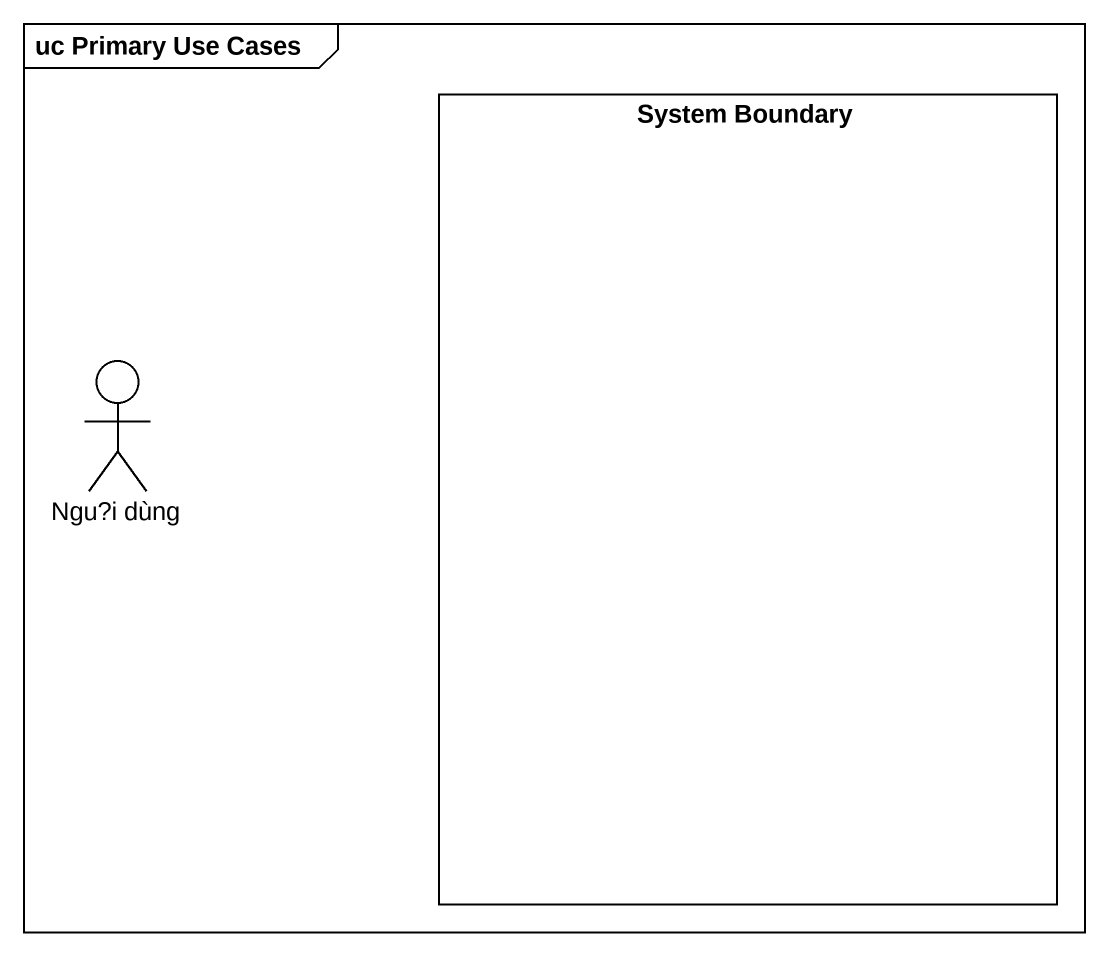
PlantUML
@startuml
mainframe uc Primary Use Cases
rectangle "System Boundary" as System_Boundary
actor "Ngu?i dùng" as Ngu_i_dùng
@enduml
